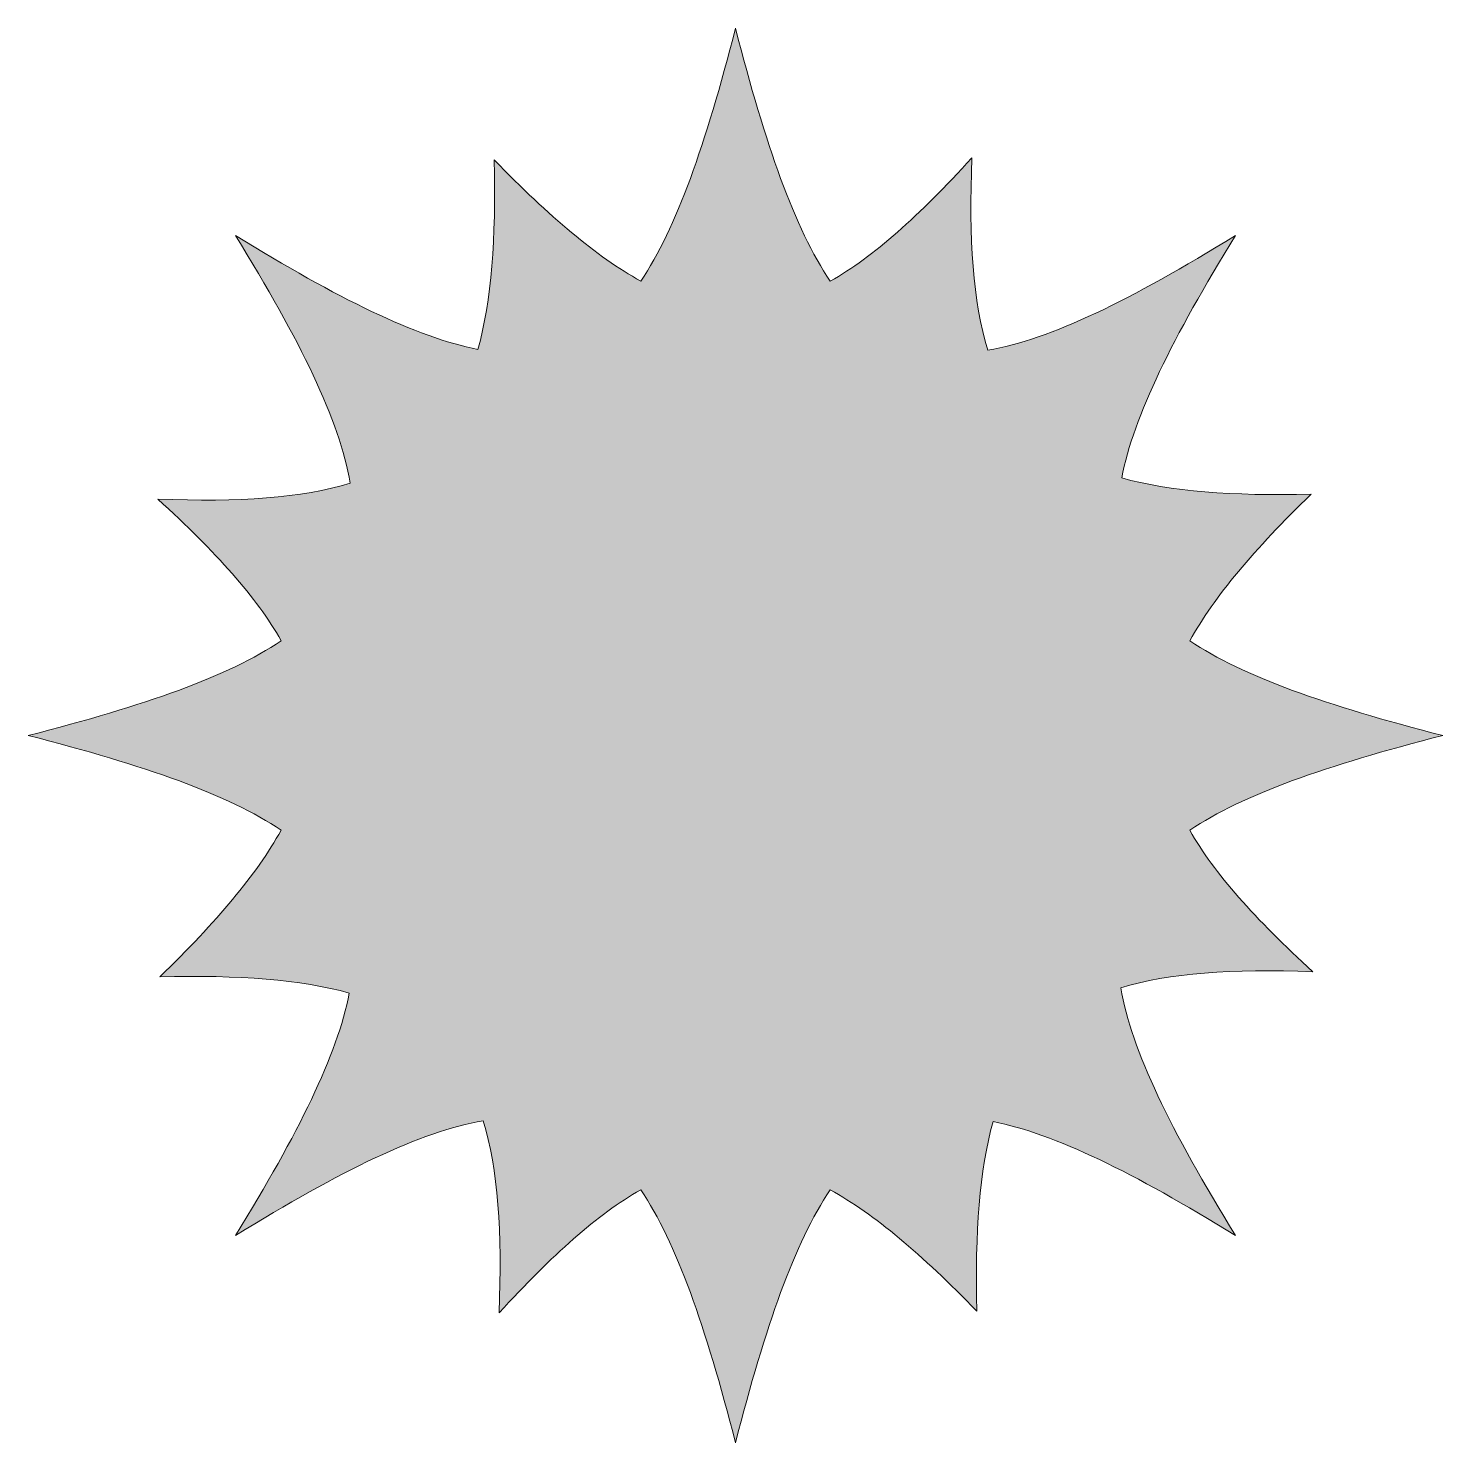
# Model space of a CAD drawing. Header units: inches. Extents: x 0 to 102, y 0 to 102.
import ezdxf

# ---------------------------------------------------------------- set-up
doc = ezdxf.new("R2010")
doc.units = ezdxf.units.IN
doc.header["$MEASUREMENT"] = 0
doc.layers.add('Layer 1', color=7, linetype='Continuous')

msp = doc.modelspace()

# ---------------------------------------------------------------- hatches: boundary and pattern name
at = {"layer": 'Layer 1', "true_color": 0xf0ba7d}
h = msp.add_hatch(color=31, dxfattribs=at)
h.dxf.hatch_style = 2
edge = h.paths.add_edge_path()
edge.add_spline(control_points=[(83.43, 43.99), (87.25, 46.57), (93.23, 48.65), (101.6, 50.8), (93.23, 52.95), (87.25, 55.03), (83.44, 57.61), (85.19, 60.77), (88.07, 64.18), (92.14, 68.13), (86.47, 68), (82.03, 68.34), (78.54, 69.3), (79.41, 73.77), (82.2, 79.39), (86.72, 86.72), (79.18, 82.07), (73.45, 79.25), (68.92, 78.47), (67.87, 81.95), (67.55, 86.46), (67.78, 92.29), (63.99, 88.12), (60.71, 85.2), (57.61, 83.43), (55.03, 87.25), (52.95, 93.23), (50.8, 101.6), (48.65, 93.23), (46.57, 87.26), (43.99, 83.44), (40.83, 85.2), (37.42, 88.08), (33.47, 92.14), (33.6, 86.47), (33.27, 82.03), (32.3, 78.53), (27.83, 79.41), (22.21, 82.2), (14.88, 86.72), (19.53, 79.18), (22.35, 73.46), (23.13, 68.92), (19.65, 67.87), (15.14, 67.55), (9.31, 67.78), (13.48, 63.99), (16.4, 60.71), (18.17, 57.61), (14.35, 55.03), (8.37, 52.95), (0, 50.8), (8.37, 48.65), (14.35, 46.57), (18.16, 43.99), (16.4, 40.83), (13.53, 37.42), (9.46, 33.47), (15.13, 33.6), (19.58, 33.27), (23.06, 32.3), (22.19, 27.83), (19.4, 22.21), (14.88, 14.88), (22.42, 19.53), (28.15, 22.35), (32.68, 23.13), (33.73, 19.65), (34.05, 15.14), (33.82, 9.32), (37.61, 13.48), (40.89, 16.4), (43.99, 18.17), (46.57, 14.35), (48.65, 8.37), (50.8, 0), (52.95, 8.37), (55.03, 14.35), (57.61, 18.16), (60.77, 16.41), (64.18, 13.53), (68.13, 9.46), (68, 15.13), (68.33, 19.58), (69.3, 23.07), (73.77, 22.19), (79.39, 19.4), (86.72, 14.88), (82.07, 22.43), (79.25, 28.15), (78.47, 32.68), (81.95, 33.73), (86.46, 34.05), (92.28, 33.83), (88.12, 37.61), (85.2, 40.89), (83.43, 43.99)], knot_values=[0, 0, 0, 0, 1, 1, 1, 2, 2, 2, 3, 3, 3, 4, 4, 4, 5, 5, 5, 6, 6, 6, 7, 7, 7, 8, 8, 8, 9, 9, 9, 10, 10, 10, 11, 11, 11, 12, 12, 12, 13, 13, 13, 14, 14, 14, 15, 15, 15, 16, 16, 16, 17, 17, 17, 18, 18, 18, 19, 19, 19, 20, 20, 20, 21, 21, 21, 22, 22, 22, 23, 23, 23, 24, 24, 24, 25, 25, 25, 26, 26, 26, 27, 27, 27, 28, 28, 28, 29, 29, 29, 30, 30, 30, 31, 31, 31, 32, 32, 32, 32], degree=3, periodic=1)

# ---------------------------------------------------------------- linework, layer by layer
at = {"layer": 'Layer 1', "lineweight": 0}
msp.add_open_spline([(83.43, 43.99), (87.25, 46.57), (93.23, 48.65), (101.6, 50.8), (93.23, 52.95), (87.25, 55.03), (83.44, 57.61), (85.19, 60.77), (88.07, 64.18), (92.14, 68.13), (86.47, 68), (82.03, 68.34), (78.54, 69.3), (79.41, 73.77), (82.2, 79.39), (86.72, 86.72), (79.18, 82.07), (73.45, 79.25), (68.92, 78.47), (67.87, 81.95), (67.55, 86.46), (67.78, 92.29), (63.99, 88.12), (60.71, 85.2), (57.61, 83.43), (55.03, 87.25), (52.95, 93.23), (50.8, 101.6), (48.65, 93.23), (46.57, 87.26), (43.99, 83.44), (40.83, 85.2), (37.42, 88.08), (33.47, 92.14), (33.6, 86.47), (33.27, 82.03), (32.3, 78.53), (27.83, 79.41), (22.21, 82.2), (14.88, 86.72), (19.53, 79.18), (22.35, 73.46), (23.13, 68.92), (19.65, 67.87), (15.14, 67.55), (9.31, 67.78), (13.48, 63.99), (16.4, 60.71), (18.17, 57.61), (14.35, 55.03), (8.37, 52.95), (0, 50.8), (8.37, 48.65), (14.35, 46.57), (18.16, 43.99), (16.4, 40.83), (13.53, 37.42), (9.46, 33.47), (15.13, 33.6), (19.58, 33.27), (23.06, 32.3), (22.19, 27.83), (19.4, 22.21), (14.88, 14.88), (22.42, 19.53), (28.15, 22.35), (32.68, 23.13), (33.73, 19.65), (34.05, 15.14), (33.82, 9.32), (37.61, 13.48), (40.89, 16.4), (43.99, 18.17), (46.57, 14.35), (48.65, 8.37), (50.8, 0), (52.95, 8.37), (55.03, 14.35), (57.61, 18.16), (60.77, 16.41), (64.18, 13.53), (68.13, 9.46), (68, 15.13), (68.33, 19.58), (69.3, 23.07), (73.77, 22.19), (79.39, 19.4), (86.72, 14.88), (82.07, 22.43), (79.25, 28.15), (78.47, 32.68), (81.95, 33.73), (86.46, 34.05), (92.28, 33.83), (88.12, 37.61), (85.2, 40.89), (83.43, 43.99)], degree=3, knots=[0, 0, 0, 0, 1, 1, 1, 2, 2, 2, 3, 3, 3, 4, 4, 4, 5, 5, 5, 6, 6, 6, 7, 7, 7, 8, 8, 8, 9, 9, 9, 10, 10, 10, 11, 11, 11, 12, 12, 12, 13, 13, 13, 14, 14, 14, 15, 15, 15, 16, 16, 16, 17, 17, 17, 18, 18, 18, 19, 19, 19, 20, 20, 20, 21, 21, 21, 22, 22, 22, 23, 23, 23, 24, 24, 24, 25, 25, 25, 26, 26, 26, 27, 27, 27, 28, 28, 28, 29, 29, 29, 30, 30, 30, 31, 31, 31, 32, 32, 32, 32], dxfattribs=at)

doc.saveas('drawing.dxf')
